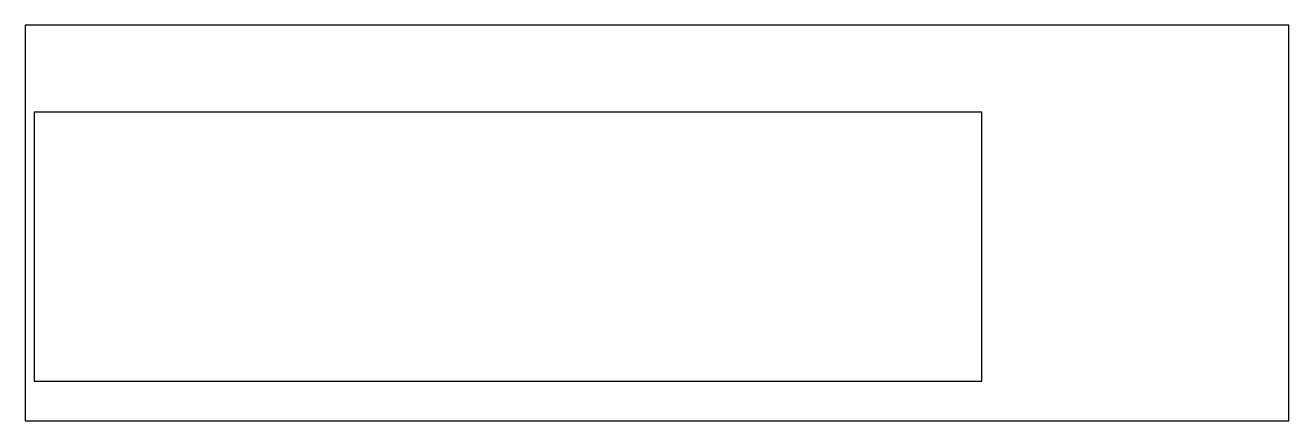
# Model space of a CAD drawing. Header units: millimetres. Extents: x 0 to 8000, y 0 to 2500.
import ezdxf

# ---------------------------------------------------------------- set-up
doc = ezdxf.new("R2010")
doc.units = ezdxf.units.MM

msp = doc.modelspace()

# ---------------------------------------------------------------- linework, layer by layer
at = {"color": 1}
for points in [[(8000, 2500), (0, 2500)], [(0, 2500), (0, 0)], [(8000, 0), (8000, 2500)], [(0, 0), (8000, 0)]]:
    msp.add_lwpolyline(points, dxfattribs=at)
for points in [[(6057.1, 1949.9), (57.1, 1949.9)], [(57.1, 1949.9), (57.1, 249.9)], [(6057.1, 249.9), (6057.1, 1949.9)], [(57.1, 249.9), (6057.1, 249.9)]]:
    msp.add_lwpolyline(points)

doc.saveas('drawing.dxf')
